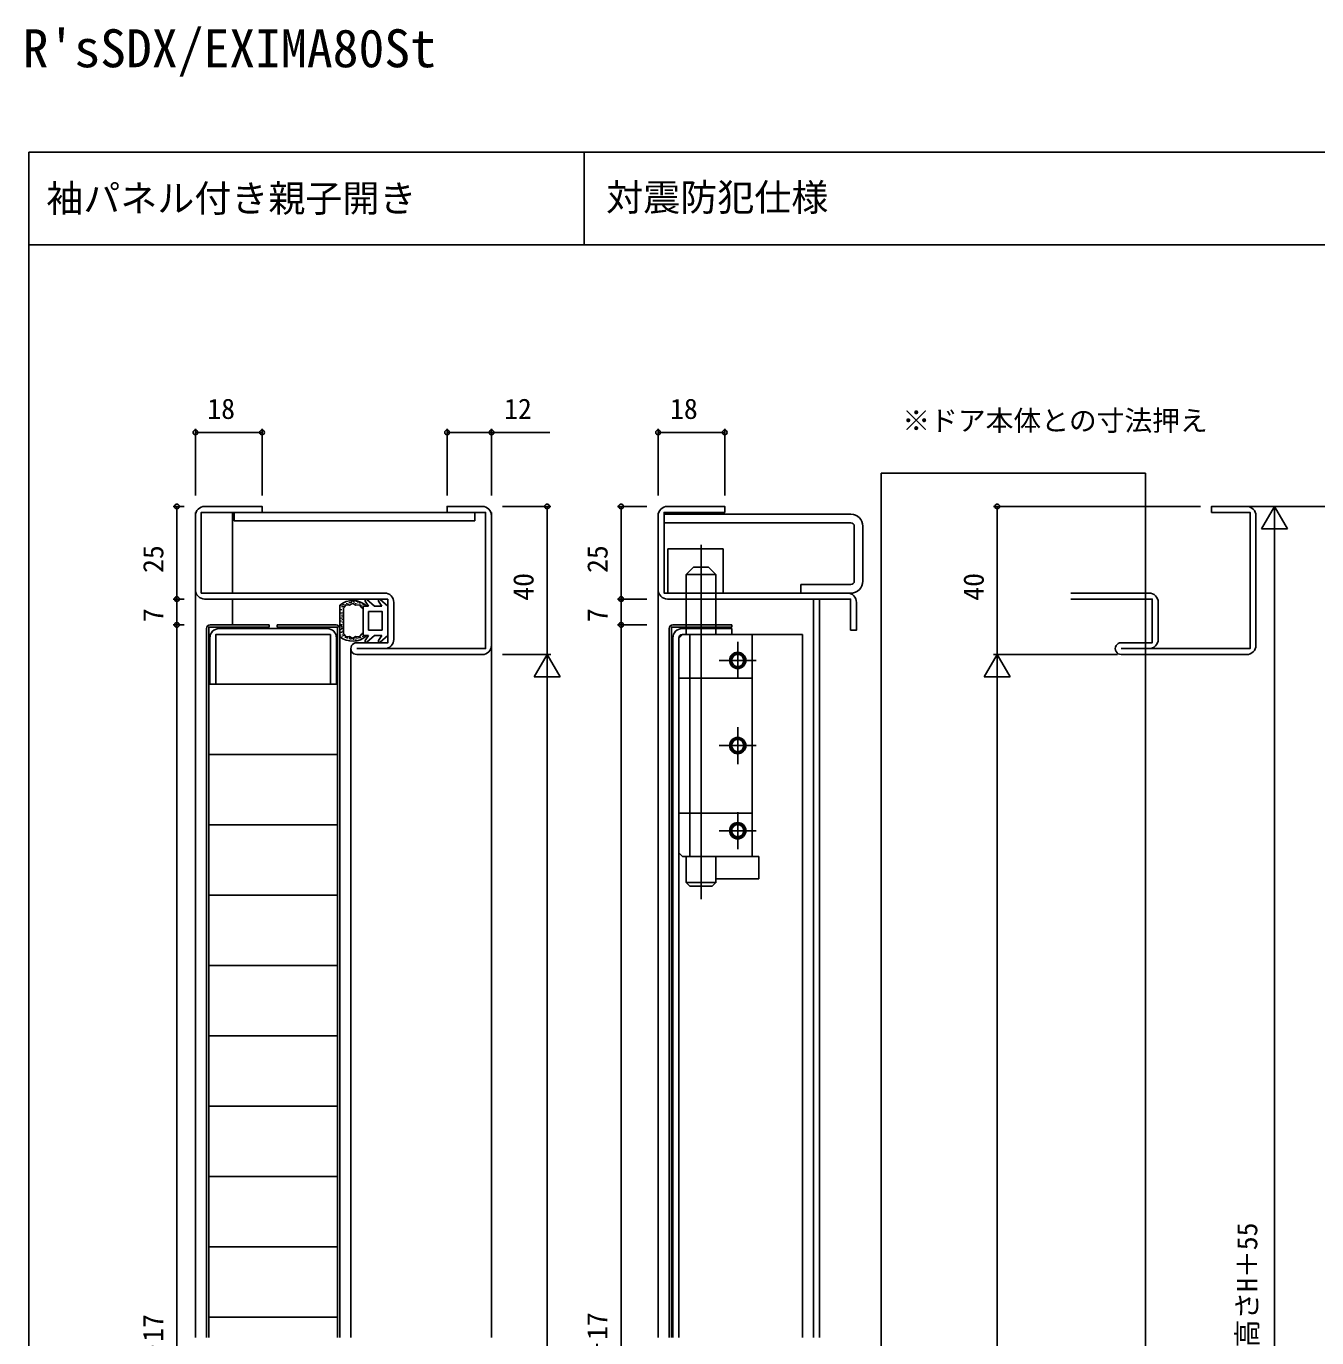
# Model space of a CAD drawing. Units: millimetres, scale not verified. Extents: x -437 to 438, y -344 to 340.
# Drawn here: x -437.3 to -88.7, y -14 to 340.3 of the extents above; entities that cross this region are included whole.
import ezdxf
from ezdxf.enums import TextEntityAlignment as Align

# ---------------------------------------------------------------- set-up
doc = ezdxf.new("R2010")
doc.units = ezdxf.units.MM
doc.header["$LTSCALE"] = 2
for name, color, linetype in [('0-1_USER1', 3, 'Continuous'), ('0-2_YKK_11', 7, 'Continuous'), ('0-3_YKK_11E', 7, 'Continuous'), ('0-4_YKK_12', 2, 'Continuous'), ('0-5_YKK_13', 4, 'Continuous'), ('0-7_YKK_D', 6, 'Continuous'), ('0-8_YKK_ZWAK', 7, 'Continuous')]:
    doc.layers.add(name, color=color, linetype=linetype)
doc.styles.add('ＭＳ ゴシック', font='')
doc.styles.get('ＭＳ ゴシック').set_extended_font_data('MS Gothic')

msp = doc.modelspace()

# ---------------------------------------------------------------- linework, layer by layer
at = {"layer": '0-2_YKK_11'}
for p, q in [((-391.6, 188.092), (-391.6, 208.092)), ((-311.6, 208.092), (-311.6, 173.092)), ((-266.6, 208.092), (-266.6, 188.092)), ((-339.6, 185.592), (-389.1, 185.592)), ((-338, 184.692), (-338, 174.692)), ((-385.2, 177.592), (-356, 177.592)), ((-348, 172.192), (-340.5, 172.192)), ((-314.1, 170.592), (-348, 170.592))]:
    msp.add_line(p, q, dxfattribs=at)
for points in [[(-389.1, 210.592), (-373.6, 210.592), (-373.6, 208.992), (-390, 208.992), (-390, 187.192), (-340.5, 187.192)], [(-340.5, 172.192), (-313.2, 172.192), (-313.2, 208.992), (-323.6, 208.992), (-323.6, 210.592), (-314.1, 210.592)], [(-215.5, 187.192), (-265, 187.192), (-265, 208.992), (-248.6, 208.992), (-248.6, 210.592), (-264.1, 210.592)], [(-348, 173.792), (-339.6, 173.792), (-339.6, 185.592)], [(-264.1, 185.592), (-214.6, 185.592), (-214.6, 177.192), (-213, 177.192), (-213, 184.692)], [(-355.1, 175.992), (-386.1, 175.992), (-386.1, 162.592), (-387.7, 162.592), (-387.7, 175.092)], [(-353.5, 175.092), (-353.5, 162.592), (-355.1, 162.592), (-355.1, 175.992)]]:
    msp.add_lwpolyline(points, dxfattribs=at)
for centre, radius, start, end in [((-389.1, 208.092), 2.5, 89.99998, 180.00002), ((-314.1, 208.092), 2.5, 360, 89.99998), ((-264.1, 208.092), 2.5, 90, 180), ((-389.1, 188.092), 2.5, 180.00002, 270), ((-264.1, 188.092), 2.5, 180, 270), ((-340.5, 184.692), 2.5, 360, 89.99998), ((-215.5, 184.692), 2.5, 0, 90), ((-385.2, 175.092), 2.5, 90.00001, 179.99999), ((-356, 175.092), 2.5, 0.00001, 89.99999), ((-348, 172.192), 1.6, 89.99998, 270), ((-340.5, 174.692), 2.5, 270, 360), ((-314.1, 173.092), 2.5, 270, 360)]:
    msp.add_arc(centre, radius, start, end, dxfattribs=at)
at = {"layer": '0-3_YKK_11E'}
for p, q in [((-105.099, 208.092), (-105.099, 173.092)), ((-155.099, 187.192), (-133.999, 187.192)), ((-131.499, 184.692), (-131.499, 174.692)), ((-107.599, 170.592), (-141.498, 170.592))]:
    msp.add_line(p, q, dxfattribs=at)
for points in [[(-141.498, 172.192), (-106.699, 172.192), (-106.699, 208.992), (-117.099, 208.992), (-117.099, 210.592), (-107.599, 210.592)], [(-141.498, 173.792), (-133.099, 173.792), (-133.099, 185.592), (-155.099, 185.592)]]:
    msp.add_lwpolyline(points, dxfattribs=at)
for centre, radius, start, end in [((-107.599, 208.092), 2.5, 0, 90), ((-133.999, 184.692), 2.5, 0, 90), ((-141.498, 172.192), 1.6, 89.99945, 270), ((-133.999, 174.692), 2.5, 270, 0), ((-107.599, 173.092), 2.5, 270, 0)]:
    msp.add_arc(centre, radius, start, end, dxfattribs=at)
at = {"layer": '0-4_YKK_12'}
for p, q in [((-67.099, 210.592), (-117.099, 210.592)), ((-391.6, 208.992), (-391.6, -13.908)), ((-391.6, 208.992), (-391.432, 208.992)), ((-389.1, 208.992), (-314.1, 208.992)), ((-381.6, 208.992), (-381.6, 187.192)), ((-311.768, 208.992), (-311.6, 208.992)), ((-311.6, 208.992), (-311.6, -13.908)), ((-266.6, 188.092), (-266.6, -13.908)), ((-381.6, 185.592), (-381.6, 178.592)), ((-224.6, 185.592), (-224.6, -13.908)), ((-223, 185.592), (-223, -13.908)), ((-349.6, 172.192), (-349.6, -13.908))]:
    msp.add_line(p, q, dxfattribs=at)
msp.add_lwpolyline([(-206.3, 219.576), (-134.978, 219.576), (-134.978, -241.066), (-206.3, -241.066)], close=True, dxfattribs=at)
at = {"layer": '0-5_YKK_13'}
for p, q in [((-213.6, 190.392), (-213.6, 205.292)), ((-211.3, 205.292), (-211.3, 190.392)), ((-264, 187.192), (-264, 199.192)), ((-264, 199.192), (-249, 199.192)), ((-255, 186.192), (-255, 200.192)), ((-249, 187.192), (-249, 199.192)), ((-255, 196.606), (-255, 104.494)), ((-259, 192.192), (-257, 194.192)), ((-259, 192.192), (-257, 194.192)), ((-259, 192.192), (-259, 180.492)), ((-259, 192.192), (-259, 175.992)), ((-259, 192.192), (-251, 192.192)), ((-257, 194.192), (-253, 194.192)), ((-257, 194.192), (-253, 194.192)), ((-251, 192.192), (-253, 194.192)), ((-251, 192.192), (-251, 180.492)), ((-251, 192.192), (-251, 175.992)), ((-350.682, 184.298), (-350.682, 184.498)), ((-350.3, 184.084), (-350.3, 184.284)), ((-349.966, 184.501), (-349.966, 184.701)), ((-349.548, 184.525), (-349.548, 184.725)), ((-349.405, 184.823), (-349.405, 185.023)), ((-348.868, 184.859), (-348.868, 185.059)), ((-348.725, 184.656), (-348.725, 184.856)), ((-348.224, 184.251), (-348.224, 184.451)), ((-348.117, 184.811), (-348.117, 185.011)), ((-347.703, 184.454), (-347.703, 184.654)), ((-347.14, 184.395), (-347.14, 184.595)), ((-344.819, 183.692), (-345.721, 185.04)), ((-343.2, 183.692), (-345.279, 185.436)), ((-341.219, 183.692), (-342.121, 185.04)), ((-339.6, 183.692), (-341.679, 185.436)), ((-264, 187.192), (-249, 187.192)), ((-352.6, 183.935), (-352.6, 175.449)), ((-352.566, 183.296), (-352.566, 183.496)), ((-352.304, 183.726), (-352.304, 183.926)), ((-352.192, 182.616), (-352.192, 182.816)), ((-352.12, 181.704), (-352.12, 181.904)), ((-352.066, 181.114), (-352.066, 181.314)), ((-351.923, 180.685), (-351.923, 180.885)), ((-351.906, 183.42), (-351.906, 183.62)), ((-351.803, 183.606), (-351.803, 183.806)), ((-351.727, 181.776), (-351.727, 181.976)), ((-351.696, 184.024), (-351.696, 184.224)), ((-351.6, 176.173), (-351.6, 183.211)), ((-351.457, 183.487), (-351.457, 183.687)), ((-351.218, 183.893), (-351.218, 184.093)), ((-346.964, 183.914), (-346.964, 184.114)), ((-346.636, 183.621), (-346.636, 183.821)), ((-346.3, 183.692), (-346.3, 179.692)), ((-344.819, 183.692), (-346.3, 183.692)), ((-346.26, 183.973), (-346.26, 184.173)), ((-344.8, 177.192), (-344.8, 182.192)), ((-341.219, 183.692), (-343.2, 183.692)), ((-339.6, 183.692), (-339.6, 175.692)), ((-388.6, -13.908), (-388.6, 177.592)), ((-352.6, -13.908), (-352.6, 177.592)), ((-352.299, 177.218), (-352.299, 177.418)), ((-352.281, 179.559), (-352.281, 179.759)), ((-352.245, 178.29), (-352.245, 178.49)), ((-352.209, 180.292), (-352.209, 180.492)), ((-352.102, 178.559), (-352.102, 178.759)), ((-352.031, 177.486), (-352.031, 177.686)), ((-352.013, 177.933), (-352.013, 178.133)), ((-351.87, 180.006), (-351.87, 180.206)), ((-351.87, 179.22), (-351.87, 179.42)), ((-346.3, 175.692), (-346.3, 179.692)), ((-341.1, 177.192), (-344.8, 177.192)), ((-263.6, -13.908), (-263.6, 177.592)), ((-352.447, 175.71), (-352.447, 175.91)), ((-352.102, 176.485), (-352.102, 176.685)), ((-351.898, 175.805), (-351.898, 176.005)), ((-351.816, 176.771), (-351.816, 176.971)), ((-351.815, 175.459), (-351.815, 175.659)), ((-351.517, 175.65), (-351.517, 175.85)), ((-351.075, 175.125), (-351.075, 175.325)), ((-350.61, 175.185), (-350.61, 175.385)), ((-350.598, 174.91), (-350.598, 175.11)), ((-350.371, 175.149), (-350.371, 175.349)), ((-350.002, 174.743), (-350.002, 174.943)), ((-349.87, 175.018), (-349.87, 175.218)), ((-349.608, 174.612), (-349.608, 174.812)), ((-349.417, 174.815), (-349.417, 175.015)), ((-348.845, 174.6), (-348.845, 174.8)), ((-348.821, 174.779), (-348.821, 174.979)), ((-348.296, 175.173), (-348.296, 175.373)), ((-348.212, 174.409), (-348.212, 174.609)), ((-348.129, 174.946), (-348.129, 175.146)), ((-347.797, 174.941), (-347.797, 175.141)), ((-347.375, 174.988), (-347.375, 175.188)), ((-346.988, 175.047), (-346.988, 175.247)), ((-346.366, 175.375), (-346.366, 175.575)), ((-344.819, 175.692), (-346.3, 175.692)), ((-344.819, 175.692), (-345.721, 174.344)), ((-343.2, 175.692), (-345.279, 173.948)), ((-341.219, 175.692), (-343.2, 175.692)), ((-341.219, 175.692), (-342.121, 174.344)), ((-339.6, 175.692), (-341.679, 173.948)), ((-262.6, -13.908), (-262.6, 175.092)), ((-261, 174.992), (-260, 175.992)), ((-261, 175.092), (-261, -13.908)), ((-261, 174.992), (-261, 116.992)), ((-261, 174.992), (-261, 164.242)), ((-260.1, 175.992), (-227.6, 175.992)), ((-241.2, 175.992), (-260, 175.992)), ((-259.5, 175.992), (-260, 175.992)), ((-258, 175.992), (-258, 164.242)), ((-245.1, 163.992), (-245.1, 173.992)), ((-241.2, 164.242), (-241.2, 175.992)), ((-227.6, -13.908), (-227.6, 175.992)), ((-240.1, 168.992), (-250.1, 168.992)), ((-261, 164.242), (-241.2, 164.242)), ((-261, 164.242), (-241.2, 164.242)), ((-261, 164.242), (-261, 116.992)), ((-258, 164.242), (-258, 115.992)), ((-241.2, 115.992), (-241.2, 164.242)), ((-388, 162.592), (-353.2, 162.592)), ((-245.1, 140.992), (-245.1, 150.992)), ((-240.1, 145.992), (-250.1, 145.992)), ((-388, 143.592), (-353.2, 143.592)), ((-261, 127.742), (-241.2, 127.742)), ((-249.5, 127.742), (-261, 127.742)), ((-245.1, 117.992), (-245.1, 127.992)), ((-388, 124.592), (-353.2, 124.592)), ((-240.1, 122.992), (-250.1, 122.992)), ((-261, 116.992), (-260, 115.992)), ((-260, 115.992), (-241.2, 115.992)), ((-260, 115.992), (-249, 115.992)), ((-260, 115.992), (-249, 115.992)), ((-259, 108.992), (-259, 115.992)), ((-251, 115.992), (-239.4, 115.992)), ((-251, 115.992), (-239.4, 115.992)), ((-251, 115.992), (-251, 108.992)), ((-239.4, 115.992), (-239.4, 109.992)), ((-239.4, 115.992), (-239.4, 109.992)), ((-251, 109.992), (-239.4, 109.992)), ((-251, 109.992), (-239.4, 109.992)), ((-259, 108.992), (-251, 108.992)), ((-259, 108.992), (-258, 107.992)), ((-259, 108.992), (-258, 107.992)), ((-258, 107.992), (-252, 107.992)), ((-258, 107.992), (-252, 107.992)), ((-251, 108.992), (-252, 107.992)), ((-388, 105.592), (-353.2, 105.592)), ((-388, 86.592), (-353.2, 86.592)), ((-388, 67.592), (-353.2, 67.592)), ((-388, 48.592), (-353.2, 48.592)), ((-388, 29.592), (-353.2, 29.592)), ((-388, 10.592), (-353.2, 10.592)), ((-388, -8.408), (-353.2, -8.408))]:
    msp.add_line(p, q, dxfattribs=at)
msp.add_lwpolyline([(-316.1, 206.692), (-316.1, 208.992), (-381.1, 208.992), (-381.1, 206.692)], close=True, dxfattribs=at)
for points in [[(-214.5, 206.192), (-265, 206.192), (-265, 208.492), (-214.5, 208.492)], [(-259, 192.192), (-251, 192.192), (-253, 194.192)], [(-214.5, 187.192), (-228, 187.192), (-228, 189.492), (-214.5, 189.492)], [(-346.711, 183.267), (-347.301, 184.034), (-348.261, 183.909), (-349.1, 184.392), (-349.496, 184.172), (-349.939, 183.909), (-350.899, 184.034), (-351.489, 183.267)], [(-341.1, 177.192), (-341.1, 182.192), (-344.8, 182.192)], [(-387.6, 178.592), (-371.7, 178.592), (-371.7, 177.992), (-388, 177.992), (-388, -13.908)], [(-353.6, 178.592), (-369.5, 178.592), (-369.5, 177.992), (-353.2, 177.992), (-353.2, -13.908)], [(-262.6, 178.592), (-246.7, 178.592), (-246.7, 177.992), (-263, 177.992), (-263, -13.908)], [(-260.1, 177.592), (-246.7, 177.592), (-246.7, 175.992), (-260.1, 175.992)], [(-351.489, 176.117), (-350.899, 175.35), (-349.939, 175.475), (-349.496, 175.212), (-349.1, 174.992), (-348.261, 175.475), (-347.301, 175.35), (-346.711, 176.117)], [(-259, 108.992), (-251, 108.992), (-252, 107.992)]]:
    msp.add_lwpolyline(points, dxfattribs=at)
for centre, radius in [((-245.1, 168.992), 2.2), ((-245.1, 168.992), 2), ((-245.1, 168.992), 1.65), ((-245.1, 145.992), 2.2), ((-245.1, 145.992), 2), ((-245.1, 145.992), 1.65), ((-245.1, 122.992), 2.2), ((-245.1, 122.992), 2), ((-245.1, 122.992), 1.65)]:
    msp.add_circle(centre, radius, dxfattribs=at)
for centre, radius, start, end in [((-214.5, 205.292), 3.2, 0, 90), ((-214.5, 205.292), 0.9, 0, 90), ((-214.5, 190.392), 0.9, 270, 0), ((-214.5, 190.392), 3.2, 270, 0), ((-349.1, 179.692), 5.5, 46.65824, 129.51963), ((-345.471, 185.206), 0.3, 49.99756, 213.78886), ((-341.871, 185.206), 0.3, 49.99756, 213.78886), ((-349.1, 179.692), 4.3, 49.37051, 56.2499), ((-387.6, 177.592), 1, 90, 180), ((-353.6, 177.592), 1, 0, 90), ((-262.6, 177.592), 1, 90, 180), ((-260.1, 175.092), 2.5, 90, 180), ((-349.1, 179.692), 5.5, 230.48036, 313.34175), ((-349.1, 179.692), 4.3, 303.7499, 310.62928), ((-345.471, 174.178), 0.3, 146.21114, 310.00244), ((-341.871, 174.178), 0.3, 146.21114, 310.00244), ((-260.1, 175.092), 0.9, 90, 180)]:
    msp.add_arc(centre, radius, start, end, dxfattribs=at)
at = {"layer": '0-7_YKK_D'}
for p, q in [((-391.6, 213.592), (-391.6, 231.592)), ((-391.6, 230.592), (-373.6, 230.592)), ((-373.6, 213.592), (-373.6, 231.592)), ((-323.6, 213.592), (-323.6, 231.592)), ((-311.6, 213.592), (-311.6, 231.592)), ((-266.6, 213.592), (-266.6, 231.592)), ((-266.6, 230.592), (-248.6, 230.592)), ((-248.6, 213.592), (-248.6, 231.592)), ((-394.6, 210.592), (-397.6, 210.592)), ((-396.6, 210.592), (-396.6, 185.592)), ((-308.6, 210.592), (-295.6, 210.592)), ((-296.6, 210.592), (-296.6, 170.592)), ((-269.6, 210.592), (-277.6, 210.592)), ((-276.6, 210.592), (-276.6, 185.592)), ((-120.099, 210.592), (-175.978, 210.592)), ((-174.978, 210.592), (-174.978, 170.592)), ((-100.099, 210.592), (-103.599, 204.53)), ((-100.099, 210.592), (-96.599, 204.53)), ((-100.099, 210.592), (-100.099, 198.468)), ((-103.599, 204.53), (-96.599, 204.53)), ((-100.099, -206.408), (-100.099, 203.592)), ((-394.6, 185.592), (-397.6, 185.592)), ((-394.6, 185.592), (-397.6, 185.592)), ((-396.6, 185.592), (-396.6, 178.592)), ((-269.6, 185.592), (-277.6, 185.592)), ((-269.6, 185.592), (-277.6, 185.592)), ((-276.6, 185.592), (-276.6, 178.592)), ((-394.6, 178.592), (-397.6, 178.592)), ((-394.6, 178.592), (-397.6, 178.592)), ((-396.6, 178.592), (-396.6, -207.408)), ((-269.6, 178.592), (-277.6, 178.592)), ((-269.6, 178.592), (-277.6, 178.592)), ((-276.6, 178.592), (-276.6, -207.408)), ((-308.6, 170.592), (-295.6, 170.592)), ((-308.6, 170.592), (-295.6, 170.592)), ((-296.6, 170.592), (-300.1, 164.53)), ((-296.6, 170.592), (-293.1, 164.53)), ((-296.6, 170.592), (-296.6, 158.468)), ((-174.978, 170.592), (-178.478, 164.53)), ((-142.498, 170.592), (-175.978, 170.592)), ((-142.498, 170.592), (-175.978, 170.592)), ((-174.978, 170.592), (-171.478, 164.53)), ((-174.978, 170.592), (-174.978, 158.468)), ((-300.1, 164.53), (-293.1, 164.53)), ((-296.6, 163.592), (-296.6, -191.408)), ((-178.478, 164.53), (-171.478, 164.53)), ((-174.978, 163.592), (-174.978, -191.408))]:
    msp.add_line(p, q, dxfattribs=at)
msp.add_lwpolyline([(-323.6, 230.592), (-311.6, 230.592), (-295.845, 230.592)], dxfattribs=at)
for centre in [(-391.6, 230.592), (-373.6, 230.592), (-323.6, 230.592), (-311.6, 230.592), (-266.6, 230.592), (-248.6, 230.592), (-396.6, 210.592), (-296.6, 210.592), (-276.6, 210.592), (-174.978, 210.592), (-396.6, 185.592), (-396.6, 185.592), (-276.6, 185.592), (-276.6, 185.592), (-396.6, 178.592), (-396.6, 178.592), (-276.6, 178.592), (-276.6, 178.592)]:
    msp.add_circle(centre, 0.637, dxfattribs=at)
at = {"layer": '0-8_YKK_ZWAK'}
for p, q in [((-436.6, 306.3), (-436.6, -343.7)), ((438.4, 306.3), (-436.6, 306.3)), ((-286.6, 306.3), (-286.6, 281.3)), ((438.4, 281.3), (-436.6, 281.3))]:
    msp.add_line(p, q, dxfattribs=at)

# ---------------------------------------------------------------- texts
at = {"layer": '0-1_USER1', "style": 'ＭＳ ゴシック'}
for s, height, p in [("R'sSDX/EXIMA80St", 10.26, (-438.27, 326.181)), ('袖パネル付き親子開き', 7.331, (-431.884, 287.987)), ('対震防犯仕様', 7.331, (-280.623, 288.243)), ('※ドア本体との寸法押え', 5.499, (-200.623, 229.394))]:
    msp.add_text(s, height=height, dxfattribs=at).set_placement(p, align=Align.BOTTOM_LEFT)
at = {"layer": '0-7_YKK_D', "style": 'ＭＳ ゴシック'}
for s, p in [('18', (-388.374, 232.592)), ('12', (-308.201, 232.592)), ('18', (-263.374, 232.592))]:
    msp.add_text(s, height=5.499, dxfattribs=at).set_placement(p, align=Align.BOTTOM_LEFT)
for s, p in [('25', (-398.6, 192.637)), ('25', (-278.6, 192.637)), ('40', (-298.6, 185.137)), ('40', (-176.978, 185.137)), ('7', (-398.6, 179.343)), ('7', (-278.6, 179.343)), ('PH＝ドア高さH＋55', (-103.079, -46.578)), ('DH＝H＋17', (-398.643, -41.318)), ('SDH＝H＋17', (-278.643, -44.557))]:
    msp.add_text(s, height=5.499, rotation=90, dxfattribs=at).set_placement(p, align=Align.BOTTOM_LEFT)

doc.saveas('drawing.dxf')
